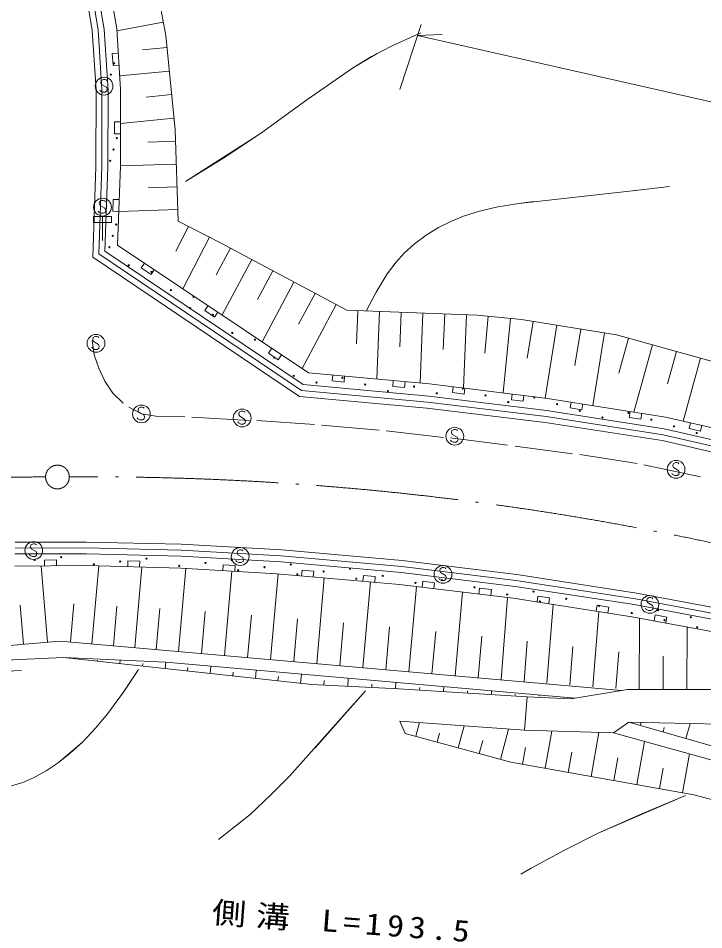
# Model space of a CAD drawing. Units: millimetres, scale not verified. Extents: x 40000 to 680000, y 20000 to 380000.
# Drawn here: x 160282 to 218166, y 244072 to 320987 of the extents above; entities that cross this region are included whole.
import ezdxf

# ---------------------------------------------------------------- set-up
doc = ezdxf.new("R2010")
doc.units = ezdxf.units.MM
doc.header["$LTSCALE"] = 1000
doc.linetypes.add('LONG_DASHED_DOTTED', pattern=[15.25, 12, -1.5, 0.25, -1.5])
for name, color, linetype, lineweight in [('M-BGD', 7, 'Continuous', 13), ('M-BMK', 2, 'LONG_DASHED_DOTTED', 13), ('M-STR-HTXT', 7, 'Continuous', 13)]:
    doc.layers.add(name, color=color, linetype=linetype, lineweight=lineweight)
doc.styles.add('ＭＳ ゴシック', font='')
doc.styles.get('ＭＳ ゴシック').set_extended_font_data('MS Gothic')

msp = doc.modelspace()

# ---------------------------------------------------------------- linework, layer by layer
at = {"layer": 'M-BGD'}
for p, q in [((172733, 319517), (171517, 326260)), ((166521, 319947), (165727, 324729)), ((166216, 324834), (167018, 320005)), ((166722, 324895), (167542, 320068)), ((167751, 325072), (168594, 320104)), ((167018, 320005), (167352, 314972)), ((167542, 320068), (167875, 314893)), ((168594, 320104), (168912, 314962)), ((172530, 320641), (168604, 319933)), ((166852, 314956), (166521, 319947)), ((173531, 311560), (172733, 319517)), ((172832, 318523), (170775, 318316)), ((168722, 318032), (168223, 318001)), ((168223, 318001), (168285, 317003)), ((168285, 317003), (168784, 317034)), ((173032, 316533), (168841, 316113)), ((167290, 315736), (167260, 315556)), ((167260, 315556), (167320, 315406)), ((167470, 315826), (167290, 315736)), ((167320, 315406), (167740, 315166)), ((167590, 315826), (167470, 315826)), ((167710, 315796), (167590, 315826)), ((167770, 315736), (167710, 315796)), ((166841, 308475), (166852, 314956)), ((167230, 314836), (167170, 314926)), ((167410, 314746), (167230, 314836)), ((167352, 314972), (167341, 308466)), ((167620, 314746), (167410, 314746)), ((167770, 314836), (167620, 314746)), ((167740, 315166), (167800, 315016)), ((167800, 315016), (167770, 314836)), ((167875, 314893), (167841, 308444)), ((168912, 314962), (168912, 308511)), ((173231, 314544), (171072, 314328)), ((180739, 311274), (184636, 314093)), ((173431, 312555), (168912, 312102)), ((168912, 312236), (168412, 312236)), ((168412, 312236), (168412, 311236)), ((173777, 303875), (173531, 311560)), ((168412, 311236), (168912, 311236)), ((174415, 307199), (180574, 311160)), ((177636, 309214), (180739, 311274)), ((173561, 310600), (171237, 310525)), ((174415, 307199), (177636, 309214)), ((166572, 300836), (166841, 308475)), ((167341, 308466), (167082, 301096)), ((167841, 308444), (167590, 301326)), ((168912, 308511), (168671, 301851)), ((173623, 308678), (168912, 308527)), ((173685, 306757), (171264, 306679)), ((202562, 305357), (212139, 306431)), ((212139, 306431), (215259, 306791)), ((212139, 306431), (212468, 306468)), ((167158, 305528), (167128, 305348)), ((167338, 305618), (167158, 305528)), ((167458, 305618), (167338, 305618)), ((167578, 305588), (167458, 305618)), ((167638, 305528), (167578, 305588)), ((168310, 305699), (168274, 304700)), ((168809, 305681), (168310, 305699)), ((200782, 305069), (202562, 305357)), ((202562, 305357), (203789, 305512)), ((167098, 304628), (167038, 304718)), ((167278, 304538), (167098, 304628)), ((167128, 305348), (167188, 305198)), ((167188, 305198), (167608, 304958)), ((167638, 304628), (167488, 304538)), ((167608, 304958), (167668, 304808)), ((167668, 304808), (167638, 304628)), ((168274, 304700), (168773, 304681)), ((173746, 304836), (168773, 304676)), ((197881, 304288), (199222, 304711)), ((199222, 304711), (200782, 305069)), ((166634, 304244), (168154, 304244)), ((166634, 303764), (166634, 304244)), ((167488, 304538), (167278, 304538)), ((167394, 304244), (167394, 302244)), ((168154, 304244), (168154, 303764)), ((177316, 302059), (173777, 303875)), ((195769, 303324), (196859, 303871)), ((195769, 303324), (196859, 303871)), ((196859, 303871), (197881, 304288)), ((196859, 303871), (197881, 304288)), ((168154, 303764), (166634, 303764)), ((174662, 303421), (173596, 301345)), ((194729, 302686), (195769, 303324)), ((194729, 302686), (195769, 303324)), ((176431, 302513), (174194, 298155)), ((193754, 301961), (194729, 302686)), ((168671, 301851), (184790, 291065)), ((178209, 301582), (177007, 299330)), ((188030, 296344), (177316, 302059)), ((192858, 301151), (193754, 301961)), ((184024, 289076), (166572, 300836)), ((167082, 301096), (184197, 289562)), ((167590, 301326), (184330, 290088)), ((192153, 300380), (192858, 301151)), ((170942, 300332), (170664, 299916)), ((179994, 300630), (177496, 295946)), ((191436, 299424), (192182, 300414)), ((191436, 299424), (192153, 300380)), ((170664, 299916), (171495, 299360)), ((171495, 299360), (171773, 299776)), ((181780, 299678), (180483, 297246)), ((190500, 297886), (191436, 299424)), ((190500, 297886), (191436, 299424)), ((183566, 298725), (180877, 293684)), ((185351, 297773), (183959, 295163)), ((189652, 296283), (190500, 297886)), ((189652, 296283), (190500, 297886)), ((176315, 296736), (176037, 296321)), ((176037, 296321), (176868, 295765)), ((176868, 295765), (177146, 296180)), ((187137, 296820), (184257, 291422)), ((199041, 295926), (188030, 296344)), ((188947, 296309), (188841, 293509)), ((190782, 296239), (190566, 290542)), ((192618, 296170), (192508, 293273)), ((194453, 296100), (194229, 290211)), ((196288, 296031), (196174, 293021)), ((198123, 295961), (197889, 289786)), ((202766, 295568), (199041, 295926)), ((199972, 295837), (199672, 292720)), ((201834, 295658), (201230, 289374)), ((210783, 294264), (202766, 295568)), ((203768, 295405), (203262, 292296)), ((205772, 295079), (204773, 288938)), ((207776, 294753), (207278, 291689)), ((166610, 294036), (166580, 293856)), ((166580, 293856), (166640, 293706)), ((166790, 294126), (166610, 294036)), ((166910, 294126), (166790, 294126)), ((167030, 294096), (166910, 294126)), ((167090, 294036), (167030, 294096)), ((209780, 294427), (208784, 288304)), ((218905, 292012), (210783, 294264)), ((211798, 293982), (210980, 291033)), ((166550, 293136), (166490, 293226)), ((166538, 293788), (166688, 292591)), ((166730, 293046), (166550, 293136)), ((166640, 293706), (167060, 293466)), ((167090, 293136), (166940, 293046)), ((167060, 293466), (167120, 293316)), ((167120, 293316), (167090, 293136)), ((181688, 293141), (181410, 292725)), ((213829, 293419), (212257, 287748)), ((166688, 292591), (167078, 291451)), ((166940, 293046), (166730, 293046)), ((181410, 292725), (182241, 292169)), ((182241, 292169), (182519, 292585)), ((215859, 292856), (215105, 290134)), ((217890, 292294), (216418, 286984)), ((167078, 291451), (167597, 290361)), ((184790, 291065), (195003, 290141)), ((186845, 290879), (186800, 290381)), ((187796, 290291), (187841, 290789)), ((167597, 290361), (168274, 289347)), ((184330, 290088), (194954, 289104)), ((186800, 290381), (187796, 290291)), ((191951, 290417), (191906, 289919)), ((192902, 289829), (192947, 290327)), ((195003, 290141), (204969, 288914)), ((168274, 289347), (169148, 288509)), ((184197, 289562), (194848, 288592)), ((191906, 289919), (192902, 289829)), ((196998, 289895), (196937, 289399)), ((196937, 289399), (197929, 289277)), ((197929, 289277), (197990, 289773)), ((201981, 289282), (201920, 288786)), ((194795, 288095), (184024, 289076)), ((194848, 288592), (204853, 287375)), ((194954, 289104), (204878, 287875)), ((201920, 288786), (202912, 288664)), ((202912, 288664), (202974, 289160)), ((204969, 288914), (214939, 287318)), ((206968, 288594), (206889, 288101)), ((207876, 287943), (207955, 288436)), ((169635, 288177), (170680, 287599)), ((170440, 288079), (170410, 287899)), ((170410, 287899), (170470, 287749)), ((170620, 288169), (170440, 288079)), ((170470, 287749), (170890, 287509)), ((170740, 288169), (170620, 288169)), ((170860, 288139), (170740, 288169)), ((170920, 288079), (170860, 288139)), ((178950, 287733), (178920, 287553)), ((179130, 287823), (178950, 287733)), ((179250, 287823), (179130, 287823)), ((179370, 287793), (179250, 287823)), ((179430, 287733), (179370, 287793)), ((204784, 286880), (194795, 288095)), ((204878, 287875), (214820, 286332)), ((206889, 288101), (207876, 287943)), ((211953, 287796), (211874, 287302)), ((170380, 287179), (170320, 287269)), ((170560, 287089), (170380, 287179)), ((170770, 287089), (170560, 287089)), ((170680, 287599), (171889, 287416)), ((170920, 287179), (170770, 287089)), ((170890, 287509), (170950, 287359)), ((170950, 287359), (170920, 287179)), ((171889, 287416), (174349, 287344)), ((174927, 287320), (179820, 287039)), ((178890, 286833), (178830, 286923)), ((178920, 287553), (178980, 287403)), ((178980, 287403), (179400, 287163)), ((179400, 287163), (179460, 287013)), ((179460, 287013), (179430, 286833)), ((180420, 287035), (185285, 286718)), ((214736, 285841), (204853, 287375)), ((211874, 287302), (212861, 287144)), ((212861, 287144), (212940, 287638)), ((214939, 287318), (225258, 284990)), ((179070, 286743), (178890, 286833)), ((179280, 286743), (179070, 286743)), ((179430, 286833), (179280, 286743)), ((185893, 286646), (190748, 286230)), ((191345, 286168), (196188, 285623)), ((196904, 286198), (196874, 286018)), ((197084, 286288), (196904, 286198)), ((197204, 286288), (197084, 286288)), ((197324, 286258), (197204, 286288)), ((197384, 286198), (197324, 286258)), ((214641, 285349), (204784, 286880)), ((214820, 286332), (225069, 283994)), ((217031, 286846), (216921, 286358)), ((216921, 286358), (217897, 286138)), ((217897, 286138), (218007, 286626)), ((196777, 285569), (201604, 284951)), ((196844, 285298), (196784, 285388)), ((196874, 286018), (196934, 285868)), ((196934, 285868), (197354, 285628)), ((197354, 285628), (197414, 285478)), ((197414, 285478), (197384, 285298)), ((214736, 285841), (224940, 283479)), ((197024, 285208), (196844, 285298)), ((197234, 285208), (197024, 285208)), ((197384, 285298), (197234, 285208)), ((202240, 284872), (207075, 284235)), ((224817, 282994), (214641, 285349)), ((207691, 284164), (212538, 283407)), ((213117, 283298), (217885, 282302)), ((215589, 283400), (215559, 283220)), ((215559, 283220), (215619, 283070)), ((215769, 283490), (215589, 283400)), ((215619, 283070), (216039, 282830)), ((215889, 283490), (215769, 283490)), ((216009, 283460), (215889, 283490)), ((216069, 283400), (216009, 283460)), ((215529, 282500), (215469, 282590)), ((215709, 282410), (215529, 282500)), ((215919, 282410), (215709, 282410)), ((216069, 282500), (215919, 282410)), ((216039, 282830), (216099, 282680)), ((216099, 282680), (216069, 282500)), ((160023, 276774), (166010, 276788)), ((166004, 276288), (160030, 276274)), ((161351, 276552), (161321, 276372)), ((161321, 276372), (161381, 276222)), ((161531, 276642), (161351, 276552)), ((161381, 276222), (161801, 275982)), ((161651, 276642), (161531, 276642)), ((161771, 276612), (161651, 276642)), ((161831, 276552), (161771, 276612)), ((174030, 276102), (166004, 276288)), ((166010, 276788), (174050, 276602)), ((174050, 276602), (182527, 276125)), ((178964, 276137), (178784, 276047)), ((179084, 276137), (178964, 276137)), ((179204, 276107), (179084, 276137)), ((166037, 275792), (160004, 275785)), ((161291, 275652), (161231, 275742)), ((161471, 275562), (161291, 275652)), ((161681, 275562), (161471, 275562)), ((161831, 275652), (161681, 275562)), ((161801, 275982), (161861, 275832)), ((161861, 275832), (161831, 275652)), ((174041, 275603), (166037, 275792)), ((182491, 275626), (174030, 276102)), ((182481, 275112), (174041, 275603)), ((178784, 276047), (178754, 275867)), ((178754, 275867), (178814, 275717)), ((178814, 275717), (179234, 275477)), ((179264, 276047), (179204, 276107)), ((179234, 275477), (179294, 275327)), ((192661, 274724), (182491, 275626)), ((182527, 276125), (192713, 275221)), ((166034, 274798), (159992, 274750)), ((162765, 268347), (162213, 274768)), ((163509, 275278), (162509, 275270)), ((162509, 275270), (162513, 274770)), ((163513, 274778), (163509, 275278)), ((174016, 274588), (166034, 274798)), ((166505, 268196), (167082, 274770)), ((169538, 275206), (169525, 274706)), ((170538, 275180), (169538, 275206)), ((170126, 267879), (170722, 274675)), ((170525, 274680), (170538, 275180)), ((177592, 274877), (177562, 274377)), ((178590, 274817), (177592, 274877)), ((178560, 274318), (178590, 274817)), ((178724, 275147), (178664, 275237)), ((178904, 275057), (178724, 275147)), ((179114, 275057), (178904, 275057)), ((179264, 275147), (179114, 275057)), ((179294, 275327), (179264, 275147)), ((192627, 274217), (182481, 275112)), ((202298, 273556), (192661, 274724)), ((192713, 275221), (202367, 274051)), ((196088, 274628), (195908, 274538)), ((196208, 274628), (196088, 274628)), ((196328, 274598), (196208, 274628)), ((196388, 274538), (196328, 274598)), ((173814, 267555), (174429, 274563)), ((182106, 274108), (174016, 274588)), ((177705, 267214), (178330, 274332)), ((181596, 266872), (182230, 274097)), ((192475, 273211), (182106, 274108)), ((184243, 274425), (184200, 273927)), ((185240, 274339), (184243, 274425)), ((185197, 273841), (185240, 274339)), ((189427, 273977), (189384, 273479)), ((190424, 273891), (189427, 273977)), ((190381, 273392), (190424, 273891)), ((202247, 273032), (192627, 274217)), ((195908, 274538), (195878, 274358)), ((195878, 274358), (195938, 274208)), ((195938, 274208), (196358, 273968)), ((196358, 273968), (196418, 273818)), ((202367, 274051), (212486, 272479)), ((185488, 266531), (186122, 273761)), ((189379, 266189), (190014, 273424)), ((202078, 272047), (192475, 273211)), ((194439, 273477), (194379, 272981)), ((195432, 273357), (194439, 273477)), ((195372, 272860), (195432, 273357)), ((195848, 273638), (195788, 273728)), ((196028, 273548), (195848, 273638)), ((196238, 273548), (196028, 273548)), ((196388, 273638), (196238, 273548)), ((196418, 273818), (196388, 273638)), ((212402, 271986), (202298, 273556)), ((193270, 265848), (193901, 273038)), ((197161, 265506), (197781, 272568)), ((199241, 272895), (199180, 272398)), ((200233, 272774), (199241, 272895)), ((200173, 272278), (200233, 272774)), ((212279, 271519), (202247, 273032)), ((212486, 272479), (222007, 270713)), ((164695, 268355), (164977, 271574)), ((201049, 265176), (201581, 272107)), ((212080, 270491), (202078, 272047)), ((204161, 272229), (204084, 271735)), ((205149, 272075), (204161, 272229)), ((204927, 264878), (205438, 271524)), ((205072, 271581), (205149, 272075)), ((221831, 269712), (212279, 271519)), ((221908, 270222), (212402, 271986)), ((213375, 272007), (213345, 271827)), ((213345, 271827), (213405, 271677)), ((213555, 272097), (213375, 272007)), ((213405, 271677), (213825, 271437)), ((213675, 272097), (213555, 272097)), ((213795, 272067), (213675, 272097)), ((213855, 272007), (213795, 272067)), ((160717, 268170), (160434, 271461)), ((168316, 268038), (168609, 271380)), ((171936, 267720), (172239, 271173)), ((175760, 267384), (176070, 270916)), ((208806, 264580), (209293, 270924)), ((209162, 271451), (209085, 270957)), ((210150, 271297), (209162, 271451)), ((210074, 270803), (210150, 271297)), ((213315, 271107), (213255, 271197)), ((213495, 271017), (213315, 271107)), ((213705, 271017), (213495, 271017)), ((213855, 271107), (213705, 271017)), ((213825, 271437), (213885, 271287)), ((213885, 271287), (213855, 271107)), ((179651, 267043), (179966, 270629)), ((183542, 266701), (183859, 270315)), ((187433, 266360), (187750, 269976)), ((221585, 268727), (212080, 270491)), ((212721, 264354), (212736, 270369)), ((214056, 270633), (213965, 270141)), ((215039, 270450), (214056, 270633)), ((214948, 269959), (215039, 270450)), ((191324, 266018), (191642, 269637)), ((195215, 265677), (195528, 269240)), ((216747, 264344), (216760, 269622)), ((199106, 265335), (199413, 268834)), ((153548, 267554), (163790, 268435)), ((163790, 268435), (211217, 264273)), ((202988, 265027), (203249, 268425)), ((206867, 264729), (207116, 267977)), ((148270, 266332), (164091, 267059)), ((164091, 267059), (185075, 264762)), ((172733, 266646), (164091, 267059)), ((165044, 266954), (165051, 267013)), ((210745, 264431), (210983, 267528)), ((214734, 264349), (214741, 267172)), ((166952, 266746), (166962, 266833)), ((168860, 266537), (168892, 266830)), ((170767, 266328), (170790, 266533)), ((172675, 266119), (172733, 266646)), ((172733, 266646), (207301, 263613)), ((174583, 265911), (174614, 266195)), ((176490, 265702), (176557, 266311)), ((154485, 265699), (160558, 265938)), ((170440, 266037), (169036, 263927)), ((170440, 266037), (169226, 264203)), ((178398, 265493), (178434, 265818)), ((180306, 265284), (180381, 265975)), ((182213, 265076), (182253, 265441)), ((184121, 264867), (184205, 265640)), ((185075, 264762), (192417, 264395)), ((186085, 264710), (186105, 265091)), ((188106, 264606), (188141, 265294)), ((190126, 264501), (190142, 264809)), ((192147, 264397), (192175, 264940)), ((169226, 264203), (167846, 262311)), ((189603, 264241), (183181, 257035)), ((189603, 264241), (185365, 259414)), ((192417, 264395), (203245, 263719)), ((194167, 264292), (194179, 264528)), ((196188, 264188), (196208, 264586)), ((198208, 264083), (198217, 264246)), ((200229, 263979), (200242, 264232)), ((202249, 263874), (202254, 263965)), ((204270, 263770), (204275, 263878)), ((206964, 263556), (211715, 264356)), ((211715, 264356), (219766, 264337)), ((203042, 260900), (203245, 263719)), ((203245, 263719), (206964, 263556)), ((206290, 263665), (206291, 263683)), ((167846, 262311), (166820, 261074)), ((192514, 261673), (203042, 260900)), ((192514, 261673), (192966, 260645)), ((193858, 260402), (194172, 261551)), ((210534, 260694), (211843, 261583)), ((211843, 261583), (247401, 251424)), ((211843, 261583), (219522, 261416)), ((212805, 261308), (212875, 261554)), ((166820, 261074), (165716, 259908)), ((197426, 259427), (197931, 261275)), ((200994, 258452), (201690, 260999)), ((210534, 260694), (203042, 260900)), ((204784, 257694), (205341, 260837)), ((214729, 260759), (214834, 261128)), ((216652, 260209), (217004, 261439)), ((192966, 260645), (201887, 258208)), ((195642, 259914), (195847, 260664)), ((199210, 258939), (199511, 260038)), ((208646, 257009), (209306, 260727)), ((210534, 260694), (247270, 250473)), ((165716, 259908), (163662, 258162)), ((165716, 259908), (164678, 258960)), ((165716, 259908), (164678, 258960)), ((202852, 258037), (203105, 259464)), ((212509, 256324), (213155, 259964)), ((164678, 258960), (163662, 258162)), ((164678, 258960), (163662, 258162)), ((206715, 257352), (207019, 259067)), ((210578, 256667), (210917, 258580)), ((216372, 255639), (216952, 258908)), ((163662, 258162), (162649, 257486)), ((163662, 258162), (162649, 257486)), ((201887, 258208), (217337, 255468)), ((214440, 255982), (214747, 257709)), ((161584, 256904), (160660, 256508)), ((161584, 256904), (160660, 256508)), ((162649, 257486), (161584, 256904)), ((162649, 257486), (161584, 256904)), ((183181, 257035), (181624, 255449)), ((160660, 256508), (159709, 256209)), ((160660, 256508), (159709, 256209)), ((181624, 255449), (179855, 253806)), ((216621, 255408), (209442, 252296)), ((216621, 255408), (212930, 253860)), ((217337, 255468), (235101, 250643)), ((212930, 253860), (209262, 252210)), ((179855, 253806), (177192, 251701)), ((209262, 252210), (206399, 250783)), ((206399, 250783), (203583, 249262)), ((203583, 249262), (202714, 248771))]:
    msp.add_line(p, q, dxfattribs=at)
for centre, radius in [((168389, 317186), 50), ((168106, 316227), 50), ((167530, 315256), 750), ((168608, 310865), 50), ((168325, 309906), 50), ((168042, 308947), 50), ((167398, 305048), 750), ((168545, 303586), 50), ((168262, 302626), 50), ((167979, 301667), 50), ((169614, 300142), 50), ((171532, 299576), 50), ((173167, 298051), 50), ((175085, 297484), 50), ((174802, 296525), 50), ((176721, 295959), 50), ((166850, 293556), 750), ((178356, 294434), 50), ((180274, 293868), 50), ((181909, 292342), 50), ((183544, 290817), 50), ((185462, 290251), 50), ((187663, 290644), 50), ((189582, 290078), 50), ((191500, 289512), 50), ((193701, 289905), 50), ((195619, 289338), 50), ((197821, 289731), 50), ((199739, 289165), 50), ((201657, 288599), 50), ((203858, 288992), 50), ((205776, 288426), 50), ((170680, 287599), 750), ((179190, 287253), 750), ((207695, 287860), 50), ((211814, 287686), 50), ((209613, 287293), 50), ((213732, 287120), 50), ((197144, 285718), 750), ((215650, 286554), 50), ((217569, 285988), 50), ((215829, 282920), 750), ((161591, 276072), 750), ((179024, 275567), 750), ((163898, 275513), 50), ((171108, 275388), 50), ((161675, 275273), 50), ((166662, 274910), 50), ((168885, 275149), 50), ((173872, 274786), 50), ((176095, 275025), 50), ((178318, 275264), 50), ((181082, 274661), 50), ((183305, 274900), 50), ((196148, 274058), 750), ((178858, 274422), 50), ((183845, 274059), 50), ((186069, 274298), 50), ((188292, 274537), 50), ((191055, 273935), 50), ((188832, 273696), 50), ((193819, 273332), 50), ((196042, 273571), 50), ((198806, 272969), 50), ((201569, 272366), 50), ((203792, 272605), 50), ((204333, 271764), 50), ((206556, 272003), 50), ((213615, 271527), 750), ((209319, 271401), 50), ((212083, 270798), 50), ((214306, 271037), 50), ((214846, 270196), 50), ((217070, 270435), 50), ((217610, 269593), 50)]:
    msp.add_circle(centre, radius, dxfattribs=at)
at = {"layer": 'M-BMK'}
msp.add_circle((163593, 282275), 1000, dxfattribs=at)
for centre, radius, start, end in [((166365, 32290), 250000, 75.87482, 90.40607), ((162362, 62278), 220000, 89.93967, 105.4957)]:
    msp.add_arc(centre, radius, start, end, dxfattribs=at)
at = {"layer": 'M-STR-HTXT'}
for p, q in [((192497, 314962), (194300, 320471)), ((191841, 318662), (194272, 319748)), ((193989, 319520), (196063, 319625)), ((193989, 319520), (272618, 301745)), ((190124, 317749), (191841, 318662)), ((188585, 316822), (190599, 318015)), ((188585, 316822), (190124, 317749)), ((184636, 314093), (188585, 316822))]:
    msp.add_line(p, q, dxfattribs=at)

# ---------------------------------------------------------------- texts
at = {"layer": 'M-STR-HTXT', "insert": (176573, 244459), "char_height": 1833, "attachment_point": 7, "rotation": 355.7, "style": 'ＭＳ ゴシック'}
msp.add_mtext('\\T1.29;\\W1.15;側溝\\~L=193.5', dxfattribs=at)

doc.saveas('drawing.dxf')
